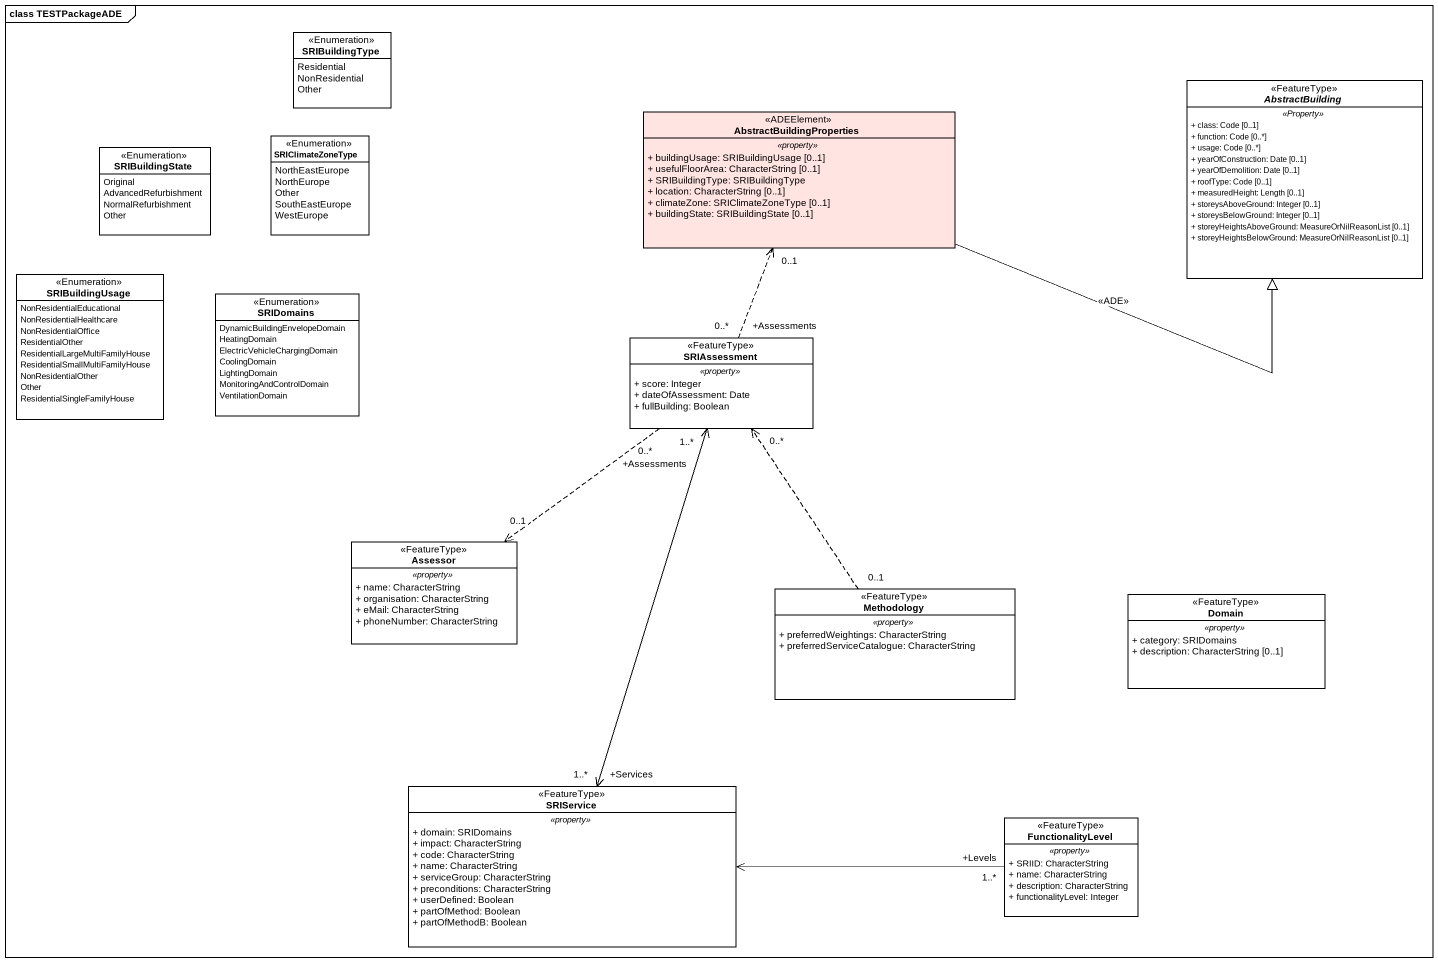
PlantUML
@startuml
mainframe class TESTPackageADE
hide circle
hide empty members
skinparam classAttributeIconSize 0
enum SRIBuildingType <<Enumeration>> {
  Residential
  NonResidential
  Other
}
abstract class AbstractBuilding <<FeatureType>> {
  .. <<Property>> ..
  + class: Code [0..1]
  + function: Code [0..*]
  + usage: Code [0..*]
  + yearOfConstruction: Date [0..1]
  + yearOfDemolition: Date [0..1]
  + roofType: Code [0..1]
  + measuredHeight: Length [0..1]
  + storeysAboveGround: Integer [0..1]
  + storeysBelowGround: Integer [0..1]
  + storeyHeightsAboveGround: MeasureOrNilReasonList [0..1]
  + storeyHeightsBelowGround: MeasureOrNilReasonList [0..1]
}
enum SRIClimateZoneType <<Enumeration>> {
  NorthEastEurope
  NorthEurope
  Other
  SouthEastEurope
  WestEurope
}
class AbstractBuildingProperties <<ADEElement>> #FFE4E1 {
  .. <<property>> ..
  + buildingUsage: SRIBuildingUsage [0..1]
  + usefulFloorArea: CharacterString [0..1]
  + SRIBuildingType: SRIBuildingType
  + location: CharacterString [0..1]
  + climateZone: SRIClimateZoneType [0..1]
  + buildingState: SRIBuildingState [0..1]
}
enum SRIBuildingState <<Enumeration>> {
  Original
  AdvancedRefurbishment
  NormalRefurbishment
  Other
}
enum SRIBuildingUsage <<Enumeration>> {
  NonResidentialEducational
  NonResidentialHealthcare
  NonResidentialOffice
  ResidentialOther
  ResidentialLargeMultiFamilyHouse
  ResidentialSmallMultiFamilyHouse
  NonResidentialOther
  Other
  ResidentialSingleFamilyHouse
}
enum SRIDomains <<Enumeration>> {
  DynamicBuildingEnvelopeDomain
  HeatingDomain
  ElectricVehicleChargingDomain
  CoolingDomain
  LightingDomain
  MonitoringAndControlDomain
  VentilationDomain
}
class SRIAssessment <<FeatureType>> {
  .. <<property>> ..
  + score: Integer
  + dateOfAssessment: Date
  + fullBuilding: Boolean
}
class Assessor <<FeatureType>> {
  .. <<property>> ..
  + name: CharacterString
  + organisation: CharacterString
  + eMail: CharacterString
  + phoneNumber: CharacterString
}
class Methodology <<FeatureType>> {
  .. <<property>> ..
  + preferredWeightings: CharacterString
  + preferredServiceCatalogue: CharacterString
}
class Domain <<FeatureType>> {
  .. <<property>> ..
  + category: SRIDomains
  + description: CharacterString [0..1]
}
class SRIService <<FeatureType>> {
  .. <<property>> ..
  + domain: SRIDomains
  + impact: CharacterString
  + code: CharacterString
  + name: CharacterString
  + serviceGroup: CharacterString
  + preconditions: CharacterString
  + userDefined: Boolean
  + partOfMethod: Boolean
  + partOfMethodB: Boolean
}
class FunctionalityLevel <<FeatureType>> {
  .. <<property>> ..
  + SRIID: CharacterString
  + name: CharacterString
  + description: CharacterString
  + functionalityLevel: Integer
}
AbstractBuildingProperties -right-|> AbstractBuilding : <<ADE>>
SRIAssessment "+Assessments\n0..*" .up.> "0..1" AbstractBuildingProperties
SRIAssessment "0..*" ..> "0..1" Assessor
Methodology "0..1" .up.> "0..*" SRIAssessment
SRIService "+Services\n1..*" <-up-> "+Assessments\n1..*" SRIAssessment
FunctionalityLevel "+Levels\n1..*" -left-> SRIService
@enduml
